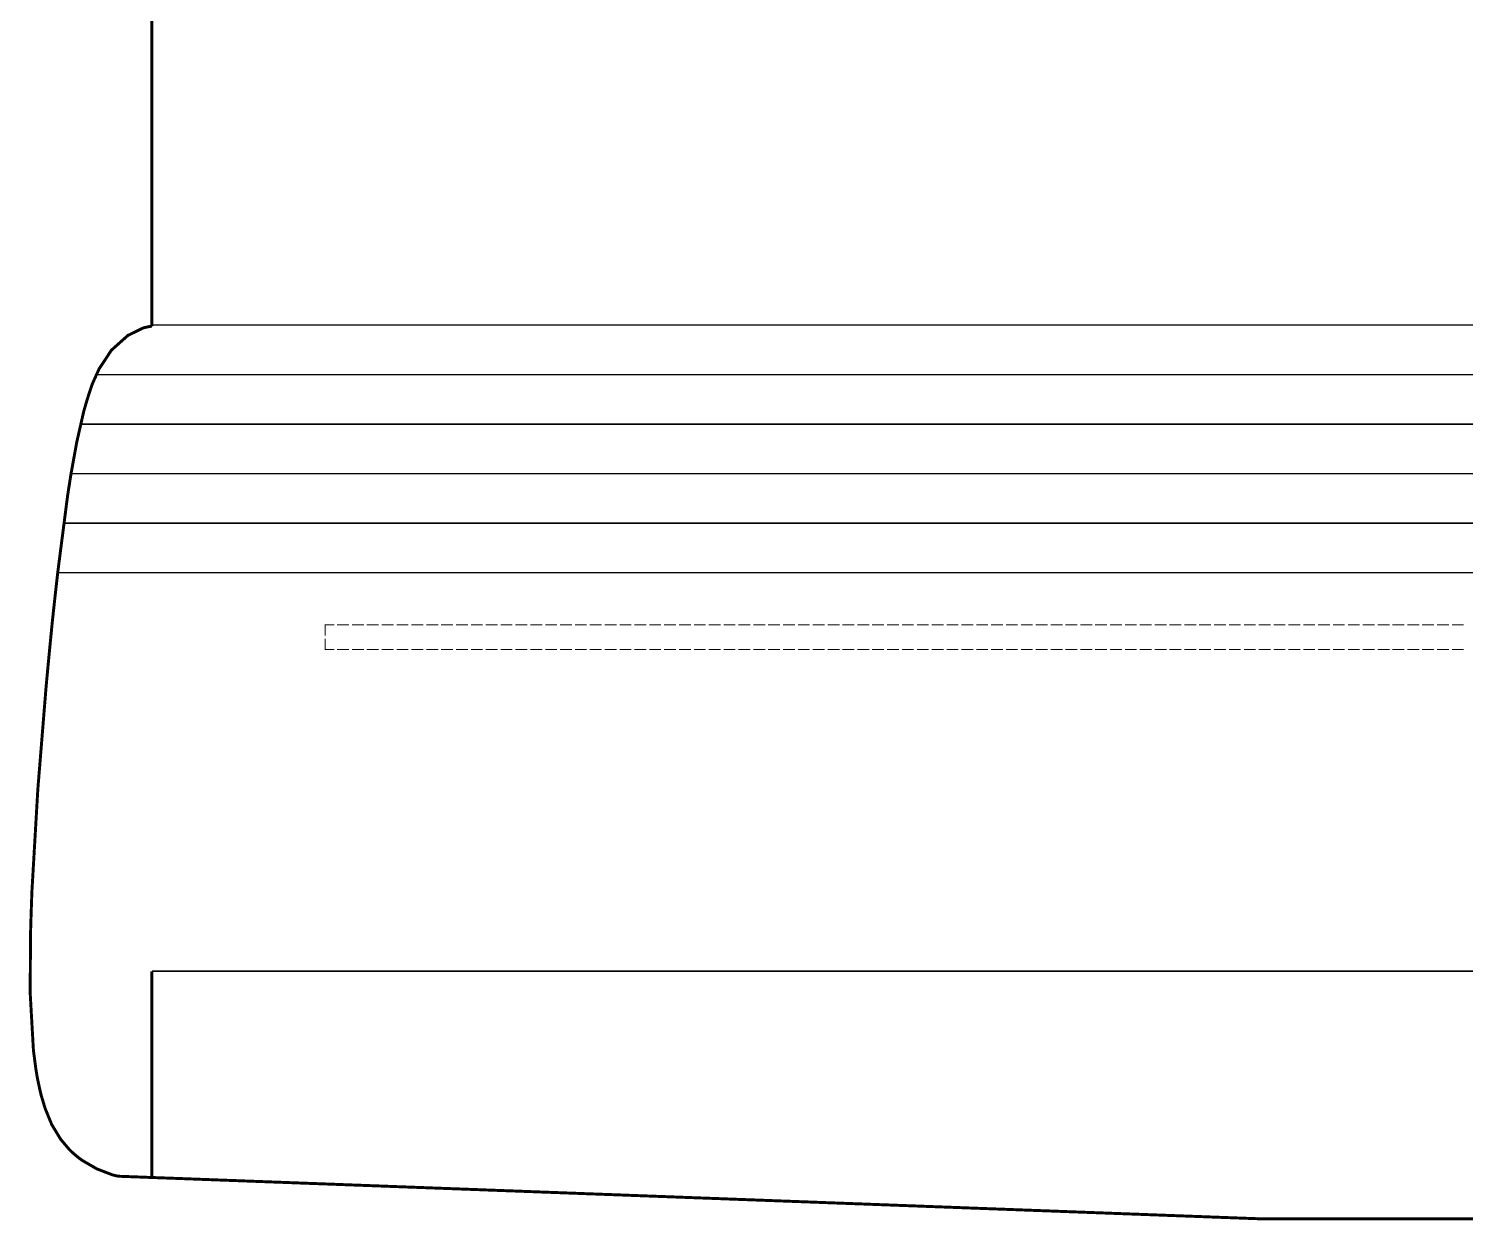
# Model space of a CAD drawing. Extents: x 1 to 22.3, y 1.3 to 32.
# Drawn here: x 0.99 to 12.4, y 8.27 to 17.74 of the extents above; entities that cross this region are included whole.
import ezdxf

# ---------------------------------------------------------------- set-up
doc = ezdxf.new("R2010")
doc.units = 0
doc.layers.get('0').update_dxf_attribs({"linetype": 'CONTINUOUS'})

msp = doc.modelspace()

# ---------------------------------------------------------------- linework, layer by layer
at = {"color": 0, "const_width": 0.02333}
for points in [[(1.9675, 15.3769), (1.9675, 20.1219)], [(1.9675, 15.3769), (1.96083, 15.3761), (1.95247, 15.3753), (1.94336, 15.3736), (1.90007, 15.3639), (1.77701, 15.3039), (1.64654, 15.1872), (1.54829, 15.0385), (1.49263, 14.9146), (1.47835, 14.8719), (1.465, 14.8311), (1.45167, 14.7886), (1.43832, 14.7436), (1.42497, 14.6961), (1.37033, 14.4553), (1.32639, 14.2124), (1.31836, 14.1636), (1.3125, 14.1244), (1.30583, 14.0844), (1.29698, 14.0247), (1.22005, 13.4262), (1.21332, 13.3661), (1.20085, 13.2553), (1.18831, 13.1411), (1.17584, 13.0244), (1.16417, 12.9053), (1.15251, 12.7853), (1.14084, 12.6628), (1.12598, 12.5015), (1.06087, 11.6933), (1.01405, 10.8839), (1.00836, 10.7219), (1.00667, 10.6686), (1.00499, 10.6169), (1.00266, 10.5275), (1.00043, 10.0744), (1.02599, 9.62244), (1.03749, 9.53358), (1.04584, 9.47108), (1.05583, 9.41026), (1.06749, 9.35363), (1.07916, 9.29861), (1.08794, 9.26351), (1.11919, 9.15929), (1.17112, 9.03212), (1.24186, 8.91525), (1.31201, 8.8316), (1.33832, 8.80692), (1.36415, 8.78444), (1.38997, 8.76361), (1.41217, 8.7474), (1.52897, 8.67931), (1.65494, 8.63092), (1.68164, 8.62446), (1.69081, 8.62278), (1.69749, 8.6211), (1.70167, 8.62028), (1.70247, 8.62028)], [(1.9675, 10.2503), (1.9675, 8.60943)], [(1.70247, 8.62028), (10.7717, 8.28196), (21.8483, 8.28196)]]:
    msp.add_lwpolyline(points, dxfattribs=at)
at = {"color": 162, "const_width": 0.01167}
for points in [[(1.9675, 15.3861), (21.7808, 15.3861)], [(1.52582, 14.9919), (21.8425, 14.9919)], [(1.40082, 14.5986), (21.8425, 14.5986)], [(1.32498, 14.2044), (21.8425, 14.2044)], [(1.26752, 13.8111), (21.8425, 13.8111)], [(1.21918, 13.4178), (21.8425, 13.4178)], [(19.4892, 10.2503), (1.9675, 10.2503)]]:
    msp.add_lwpolyline(points, dxfattribs=at)
at = {"color": 253, "const_width": 0.0075}
for points in [[(3.41585, 13.0044), (3.34332, 13.0044), (3.34332, 12.9178)], [(3.53331, 13.0044), (3.43918, 13.0044)], [(3.65169, 13.0044), (3.55751, 13.0044)], [(3.77001, 13.0044), (3.67503, 13.0044)], [(3.88835, 13.0044), (3.79335, 13.0044)], [(4.00586, 13.0044), (3.91168, 13.0044)], [(4.12418, 13.0044), (4.03, 13.0044)], [(4.24251, 13.0044), (4.14751, 13.0044)], [(4.36083, 13.0044), (4.26585, 13.0044)], [(4.47835, 13.0044), (4.38417, 13.0044)], [(4.59668, 13.0044), (4.5025, 13.0044)], [(4.715, 13.0044), (4.62001, 13.0044)], [(4.83251, 13.0044), (4.73833, 13.0044)], [(4.95085, 13.0044), (4.85667, 13.0044)], [(5.06917, 13.0044), (4.97499, 13.0044)], [(5.1875, 13.0044), (5.0925, 13.0044)], [(5.30501, 13.0044), (5.21083, 13.0044)], [(5.42333, 13.0044), (5.32915, 13.0044)], [(5.54167, 13.0044), (5.44667, 13.0044)], [(5.66, 13.0044), (5.565, 13.0044)], [(5.7775, 13.0044), (5.68332, 13.0044)], [(5.89583, 13.0044), (5.80165, 13.0044)], [(6.01417, 13.0044), (5.91917, 13.0044)], [(6.13249, 13.0044), (6.03749, 13.0044)], [(6.25, 13.0044), (6.15582, 13.0044)], [(6.36833, 13.0044), (6.27414, 13.0044)], [(6.48665, 13.0044), (6.39165, 13.0044)], [(6.60417, 13.0044), (6.50999, 13.0044)], [(6.7225, 13.0044), (6.62831, 13.0044)], [(6.84082, 13.0044), (6.74669, 13.0044)], [(6.95915, 13.0044), (6.86415, 13.0044)], [(7.07667, 13.0044), (6.98247, 13.0044)], [(7.19499, 13.0044), (7.10086, 13.0044)], [(7.31332, 13.0044), (7.21832, 13.0044)], [(7.43164, 13.0044), (7.33664, 13.0044)], [(7.54915, 13.0044), (7.45503, 13.0044)], [(7.66749, 13.0044), (7.57335, 13.0044)], [(7.78581, 13.0044), (7.69081, 13.0044)], [(7.90332, 13.0044), (7.80919, 13.0044)], [(8.02165, 13.0044), (7.92751, 13.0044)], [(8.13997, 13.0044), (8.04585, 13.0044)], [(8.25836, 13.0044), (8.16336, 13.0044)], [(8.37582, 13.0044), (8.28168, 13.0044)], [(8.49414, 13.0044), (8.40001, 13.0044)], [(8.61253, 13.0044), (8.51833, 13.0044)], [(8.73085, 13.0044), (8.63585, 13.0044)], [(8.84831, 13.0044), (8.75418, 13.0044)], [(8.96669, 13.0044), (8.8725, 13.0044)], [(9.08501, 13.0044), (8.99001, 13.0044)], [(9.20335, 13.0044), (9.10835, 13.0044)], [(9.32086, 13.0044), (9.22667, 13.0044)], [(9.43918, 13.0044), (9.345, 13.0044)], [(9.55751, 13.0044), (9.46251, 13.0044)], [(9.67503, 13.0044), (9.58083, 13.0044)], [(9.79335, 13.0044), (9.69917, 13.0044)], [(9.91168, 13.0044), (9.81749, 13.0044)], [(10.03, 13.0044), (9.935, 13.0044)], [(10.1475, 13.0044), (10.0533, 13.0044)], [(10.2658, 13.0044), (10.1717, 13.0044)], [(10.3842, 13.0044), (10.2892, 13.0044)], [(10.5025, 13.0044), (10.4075, 13.0044)], [(10.62, 13.0044), (10.5258, 13.0044)], [(10.7383, 13.0044), (10.6442, 13.0044)], [(10.8567, 13.0044), (10.7617, 13.0044)], [(10.975, 13.0044), (10.88, 13.0044)], [(11.0925, 13.0044), (10.9983, 13.0044)], [(11.2108, 13.0044), (11.1166, 13.0044)], [(11.3292, 13.0044), (11.2342, 13.0044)], [(11.4467, 13.0044), (11.3525, 13.0044)], [(11.565, 13.0044), (11.4708, 13.0044)], [(11.6833, 13.0044), (11.5892, 13.0044)], [(11.8017, 13.0044), (11.7067, 13.0044)], [(11.9192, 13.0044), (11.825, 13.0044)], [(12.0375, 13.0044), (11.9434, 13.0044)], [(12.1558, 13.0044), (12.0608, 13.0044)], [(12.2741, 13.0044), (12.1791, 13.0044)], [(12.3917, 13.0044), (12.2975, 13.0044)], [(3.34332, 12.8944), (3.34332, 12.8078), (3.41585, 12.8078)], [(3.43918, 12.8078), (3.53331, 12.8078)], [(3.55751, 12.8078), (3.65169, 12.8078)], [(3.67503, 12.8078), (3.77001, 12.8078)], [(3.79335, 12.8078), (3.88835, 12.8078)], [(3.91168, 12.8078), (4.00586, 12.8078)], [(4.03, 12.8078), (4.12418, 12.8078)], [(4.14751, 12.8078), (4.24251, 12.8078)], [(4.26585, 12.8078), (4.36083, 12.8078)], [(4.38417, 12.8078), (4.47835, 12.8078)], [(4.5025, 12.8078), (4.59668, 12.8078)], [(4.62001, 12.8078), (4.715, 12.8078)], [(4.73833, 12.8078), (4.83251, 12.8078)], [(4.85667, 12.8078), (4.95085, 12.8078)], [(4.97499, 12.8078), (5.06917, 12.8078)], [(5.0925, 12.8078), (5.1875, 12.8078)], [(5.21083, 12.8078), (5.30501, 12.8078)], [(5.32915, 12.8078), (5.42333, 12.8078)], [(5.44667, 12.8078), (5.54167, 12.8078)], [(5.565, 12.8078), (5.66, 12.8078)], [(5.68332, 12.8078), (5.7775, 12.8078)], [(5.80165, 12.8078), (5.89583, 12.8078)], [(5.91917, 12.8078), (6.01417, 12.8078)], [(6.03749, 12.8078), (6.13249, 12.8078)], [(6.15582, 12.8078), (6.25, 12.8078)], [(6.27414, 12.8078), (6.36833, 12.8078)], [(6.39165, 12.8078), (6.48665, 12.8078)], [(6.50999, 12.8078), (6.60417, 12.8078)], [(6.62831, 12.8078), (6.7225, 12.8078)], [(6.74669, 12.8078), (6.84082, 12.8078)], [(6.86415, 12.8078), (6.95915, 12.8078)], [(6.98247, 12.8078), (7.07667, 12.8078)], [(7.10086, 12.8078), (7.19499, 12.8078)], [(7.21832, 12.8078), (7.31332, 12.8078)], [(7.33664, 12.8078), (7.43164, 12.8078)], [(7.45503, 12.8078), (7.54915, 12.8078)], [(7.57335, 12.8078), (7.66749, 12.8078)], [(7.69081, 12.8078), (7.78581, 12.8078)], [(7.80919, 12.8078), (7.90332, 12.8078)], [(7.92751, 12.8078), (8.02165, 12.8078)], [(8.04585, 12.8078), (8.13997, 12.8078)], [(8.16336, 12.8078), (8.25836, 12.8078)], [(8.28168, 12.8078), (8.37582, 12.8078)], [(8.40001, 12.8078), (8.49414, 12.8078)], [(8.51833, 12.8078), (8.61253, 12.8078)], [(8.63585, 12.8078), (8.73085, 12.8078)], [(8.75418, 12.8078), (8.84831, 12.8078)], [(8.8725, 12.8078), (8.96669, 12.8078)], [(8.99001, 12.8078), (9.08501, 12.8078)], [(9.10835, 12.8078), (9.20335, 12.8078)], [(9.22667, 12.8078), (9.32086, 12.8078)], [(9.345, 12.8078), (9.43918, 12.8078)], [(9.46251, 12.8078), (9.55751, 12.8078)], [(9.58083, 12.8078), (9.67503, 12.8078)], [(9.69917, 12.8078), (9.79335, 12.8078)], [(9.81749, 12.8078), (9.91168, 12.8078)], [(9.935, 12.8078), (10.03, 12.8078)], [(10.0533, 12.8078), (10.1475, 12.8078)], [(10.1717, 12.8078), (10.2658, 12.8078)], [(10.2892, 12.8078), (10.3842, 12.8078)], [(10.4075, 12.8078), (10.5025, 12.8078)], [(10.5258, 12.8078), (10.62, 12.8078)], [(10.6442, 12.8078), (10.7383, 12.8078)], [(10.7617, 12.8078), (10.8567, 12.8078)], [(10.88, 12.8078), (10.975, 12.8078)], [(10.9983, 12.8078), (11.0925, 12.8078)], [(11.1166, 12.8078), (11.2108, 12.8078)], [(11.2342, 12.8078), (11.3292, 12.8078)], [(11.3525, 12.8078), (11.4467, 12.8078)], [(11.4708, 12.8078), (11.565, 12.8078)], [(11.5892, 12.8078), (11.6833, 12.8078)], [(11.7067, 12.8078), (11.8017, 12.8078)], [(11.825, 12.8078), (11.9192, 12.8078)], [(11.9434, 12.8078), (12.0375, 12.8078)], [(12.0608, 12.8078), (12.1558, 12.8078)], [(12.1791, 12.8078), (12.2741, 12.8078)], [(12.2975, 12.8078), (12.3917, 12.8078)]]:
    msp.add_lwpolyline(points, dxfattribs=at)

doc.saveas('drawing.dxf')
